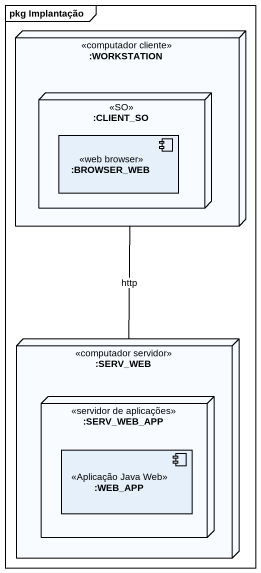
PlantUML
@startuml
mainframe pkg Implantação
node ":WORKSTATION" as WORKSTATION <<computador cliente>> {
  node ":CLIENT_SO" as CLIENT_SO <<SO>> {
    component ":BROWSER_WEB" as BROWSER_WEB <<web browser>>
  }
}
node ":SERV_WEB" as SERV_WEB <<computador servidor>> {
  node ":SERV_WEB_APP" as SERV_WEB_APP <<servidor de aplicações>> {
    component ":WEB_APP" as WEB_APP <<Aplicação Java Web>>
  }
}
WORKSTATION -- SERV_WEB : http
@enduml
